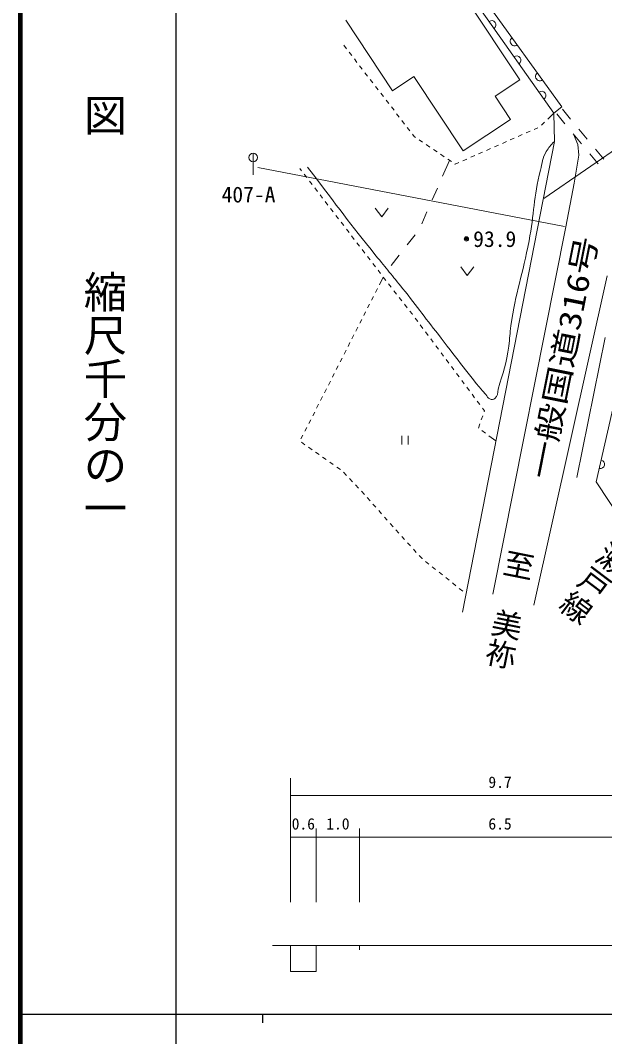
# Model space of a CAD drawing. Units: millimetres, scale not verified. Extents: x 40000 to 680000, y 20000 to 380000.
# Drawn here: x 40000 to 107586, y 202409 to 319894 of the extents above; entities that cross this region are included whole.
import ezdxf
from ezdxf.enums import TextEntityAlignment as Align

# ---------------------------------------------------------------- set-up
doc = ezdxf.new("R2010")
doc.units = ezdxf.units.MM
doc.header["$LTSCALE"] = 1000
doc.header["$PDMODE"] = 32
doc.header["$PDSIZE"] = 500
for name, color, linetype, lineweight in [('M-BGD', 7, 'Continuous', 13), ('M-BGD-HTXT', 7, 'Continuous', 13), ('M-BGD-OTRS1', 7, 'Continuous', 13), ('M-STR-HTXT', 7, 'Continuous', 13), ('M-TTL', 2, 'Continuous', 140), ('M-TTL-BAND', 7, 'Continuous', 25)]:
    doc.layers.add(name, color=color, linetype=linetype, lineweight=lineweight)
doc.styles.add('@ＭＳ ゴシック', font='')
doc.styles.add('ＭＳ ゴシック', font='')
doc.styles.get('@ＭＳ ゴシック').set_extended_font_data('@MS Gothic')
doc.styles.get('ＭＳ ゴシック').set_extended_font_data('MS Gothic')

msp = doc.modelspace()

# ---------------------------------------------------------------- linework, layer by layer
at = {"layer": 'M-BGD'}
for p, q in [((84785, 332599), (97775, 313027)), ((83060, 311759), (77642, 319923)), ((77715, 316610), (77409, 317006)), ((78327, 315819), (78021, 316215)), ((78938, 315028), (78633, 315424)), ((79550, 314237), (79244, 314632)), ((80162, 313446), (79856, 313841)), ((80773, 312655), (80468, 313050)), ((85509, 313384), (83060, 311759)), ((91205, 304801), (85509, 313384)), ((97775, 313027), (94902, 311120)), ((81385, 311864), (81079, 312259)), ((81997, 311072), (81691, 311468)), ((82609, 310281), (82303, 310677)), ((94902, 311120), (96683, 308437)), ((83220, 309490), (82914, 309886)), ((83832, 308699), (83526, 309095)), ((101716, 309152), (100997, 308457)), ((101716, 309152), (102620, 309912)), ((101716, 309152), (101764, 305896)), ((84444, 307908), (84138, 308304)), ((96683, 308437), (91205, 304801)), ((100638, 308109), (100278, 307762)), ((85055, 307117), (84749, 307513)), ((85566, 306456), (85361, 306721)), ((98041, 306679), (97584, 306477)), ((98956, 307082), (98499, 306880)), ((99871, 307485), (99414, 307283)), ((103980, 306737), (104494, 305555)), ((85703, 306364), (85566, 306456)), ((86533, 305806), (86118, 306085)), ((87362, 305248), (86947, 305527)), ((101764, 305896), (91138, 251482)), ((95296, 305469), (94838, 305268)), ((96211, 305872), (95753, 305671)), ((97126, 306275), (96668, 306074)), ((104494, 305555), (104591, 304311)), ((66932, 302040), (66932, 304540)), ((88192, 304690), (87777, 304969)), ((89022, 304132), (88607, 304411)), ((93466, 304663), (93008, 304461)), ((94381, 305066), (93923, 304864)), ((104591, 304311), (104058, 301064)), ((89651, 303708), (88844, 301878)), ((89852, 303574), (89437, 303853)), ((90304, 303270), (90266, 303294)), ((90720, 303453), (90304, 303270)), ((91635, 303856), (91178, 303655)), ((92550, 304260), (92093, 304058)), ((102949, 296064), (67464, 302900)), ((72527, 302501), (72331, 302756)), ((73137, 301708), (72832, 302105)), ((73747, 300916), (73442, 301312)), ((104058, 301064), (103105, 296004)), ((74356, 300124), (74051, 300520)), ((74966, 299331), (74661, 299727)), ((88239, 300506), (87634, 299133)), ((75576, 298539), (75271, 298935)), ((76186, 297746), (75881, 298142)), ((76796, 296954), (76491, 297350)), ((81054, 298191), (81804, 297191)), ((81804, 297191), (82554, 298191)), ((87028, 297761), (86423, 296388)), ((77406, 296161), (77101, 296557)), ((78016, 295369), (77711, 295765)), ((78626, 294576), (78321, 294972)), ((85669, 295106), (84743, 293925)), ((103105, 296004), (94640, 253551)), ((79235, 293784), (78930, 294180)), ((79845, 292991), (79540, 293387)), ((80455, 292199), (80150, 292595)), ((83817, 292745), (82891, 291565)), ((81065, 291406), (80760, 291802)), ((90949, 291403), (91699, 290403)), ((91699, 290403), (92449, 291403)), ((81675, 290614), (81370, 291010)), ((81981, 290216), (81528, 289325)), ((81981, 290216), (81980, 290217)), ((82288, 289823), (81981, 290216)), ((107888, 290355), (99382, 252273)), ((82904, 289036), (82596, 289430)), ((80847, 287988), (80621, 287542)), ((81301, 288879), (81074, 288433)), ((83520, 288248), (83212, 288642)), ((84136, 287460), (83828, 287854)), ((80394, 287096), (80167, 286651)), ((84752, 286673), (84444, 287066)), ((79941, 286205), (79714, 285759)), ((85307, 285963), (85060, 286279)), ((85366, 285884), (85307, 285963)), ((79034, 284422), (78807, 283977)), ((79487, 285314), (79261, 284868)), ((85965, 285082), (85666, 285483)), ((86563, 284281), (86264, 284682)), ((78581, 283531), (78354, 283085)), ((87162, 283480), (86862, 283881)), ((107642, 283220), (104367, 267065)), ((78127, 282640), (77901, 282194)), ((87760, 282679), (87461, 283079)), ((88358, 281878), (88059, 282278)), ((77221, 280857), (76994, 280411)), ((77674, 281748), (77447, 281303)), ((88957, 281076), (88658, 281477)), ((76767, 279966), (76541, 279520)), ((89555, 280275), (89256, 280676)), ((90154, 279474), (89855, 279875)), ((76314, 279074), (76087, 278629)), ((90752, 278673), (90453, 279074)), ((75407, 277292), (75181, 276846)), ((75861, 278183), (75634, 277737)), ((91351, 277872), (91051, 278272)), ((91949, 277071), (91650, 277471)), ((74954, 276400), (74727, 275955)), ((92548, 276269), (92248, 276670)), ((74501, 275509), (74274, 275063)), ((93146, 275468), (92847, 275869)), ((93675, 274760), (93445, 275068)), ((74047, 274618), (73821, 274172)), ((93311, 273705), (93475, 274178)), ((93638, 274651), (93675, 274760)), ((73141, 272835), (72914, 272389)), ((73594, 273726), (73367, 273281)), ((92985, 272760), (93148, 273233)), ((92985, 272760), (92985, 272760)), ((72687, 271944), (72461, 271498)), ((84114, 271858), (84114, 270858)), ((84864, 270858), (84864, 271858)), ((93793, 272171), (93389, 272466)), ((95006, 271288), (94197, 271877)), ((72506, 271120), (72916, 270834)), ((73326, 270548), (73735, 270261)), ((74145, 269975), (74555, 269688)), ((74965, 269402), (75375, 269115)), ((75784, 268829), (76194, 268542)), ((76604, 268256), (77014, 267969)), ((77394, 267649), (77737, 267285)), ((78080, 266921), (78422, 266557)), ((78765, 266193), (79108, 265828)), ((79450, 265464), (79793, 265100)), ((80127, 264728), (80458, 264353)), ((80789, 263978), (81120, 263604)), ((81451, 263229), (81782, 262855)), ((82114, 262480), (82445, 262105)), ((82776, 261731), (83107, 261356)), ((83442, 260985), (83779, 260615)), ((84115, 260245), (84451, 259875)), ((84788, 259505), (85124, 259135)), ((85460, 258765), (85797, 258395)), ((86133, 258025), (86458, 257667)), ((86458, 257667), (86471, 257657)), ((86862, 257346), (87253, 257034)), ((87644, 256723), (88035, 256411)), ((88426, 256100), (88817, 255788)), ((89209, 255477), (89600, 255165)), ((89991, 254854), (90382, 254542)), ((90773, 254230), (91164, 253919))]:
    msp.add_line(p, q, dxfattribs=at)
for points in [[(101716, 309152), (92894, 321653), (85564, 332854)], [(87617, 332111), (93721, 322216), (102620, 309912)], [(109594, 262018), (106614, 266561), (110732, 284630), (111895, 287780), (112768, 288992), (115052, 290739), (117653, 292064)]]:
    msp.add_lwpolyline(points, dxfattribs=at)
for centre, radius in [((66932, 304040), 500), ((91588, 294632), 150), ((91588, 294632), 120), ((91588, 294632), 90), ((91588, 294632), 60), ((91588, 294632), 30), ((91588, 294632), 20)]:
    msp.add_circle(centre, radius, dxfattribs=at)
for centre, start, end in [((94509, 319365), 305.21069, 125.21069), ((97163, 317456), 125.87635, 305.87635), ((97392, 315280), 305.21069, 125.21069), ((100094, 313405), 125.87635, 305.87635), ((100275, 311195), 305.21069, 125.21069), ((107073, 268576), 257.15962, 77.15962)]:
    msp.add_arc(centre, 500, start, end, dxfattribs=at)
msp.add_open_spline([(101764, 305896), (101301, 305433), (101137, 305225), (100835, 304725), (100378, 303969), (100371, 303425), (100156, 302568), (99370, 299430), (99431, 297571), (98836, 294390), (98115, 290543), (97297, 288466), (96739, 284592), (96607, 283676), (96621, 283152), (96496, 282234), (96228, 280252), (95840, 279179), (95269, 277262), (95143, 276839), (95267, 276431), (94893, 276196), (94699, 276075), (94521, 276032), (94312, 276124), (94060, 276234), (94007, 276425), (93827, 276632), (91700, 279084), (90673, 280595), (88670, 283149), (86914, 285387), (85986, 286684), (84213, 288908), (83026, 290396), (82330, 291204), (81136, 292688), (77963, 296630), (77004, 297949), (73212, 302937)], degree=3, knots=[0, 0, 0, 0, 1, 1, 1, 2, 2, 2, 3, 3, 3, 4, 4, 4, 5, 5, 5, 6, 6, 6, 7, 7, 7, 8, 8, 8, 9, 9, 9, 10, 10, 10, 11, 11, 11, 12, 12, 12, 13, 13, 13, 13], dxfattribs=at)
msp.add_point((91588, 294632), dxfattribs=at)
at = {"layer": 'M-BGD-HTXT'}
for p, q in [((71231, 217960), (71231, 232294)), ((71231, 230269), (119731, 230269)), ((74231, 217960), (74231, 226458)), ((79231, 217960), (79231, 226458)), ((71231, 225458), (74231, 225458)), ((74231, 225458), (79231, 225458)), ((79231, 225458), (111731, 225458)), ((71231, 212960), (69178, 212960)), ((71231, 212960), (71231, 209960)), ((71231, 212960), (74231, 212960)), ((74231, 209960), (74231, 212960)), ((74231, 212960), (79231, 212960)), ((79231, 212960), (79231, 212460)), ((79231, 212960), (111731, 212960)), ((71231, 209960), (74231, 209960))]:
    msp.add_line(p, q, dxfattribs=at)
at = {"layer": 'M-BGD-OTRS1'}
for p, q in [((102995, 307921), (102036, 309075)), ((103649, 308465), (102690, 309618)), ((104913, 305614), (103954, 306768)), ((105567, 306158), (104608, 307311)), ((106831, 303307), (105872, 304461)), ((107485, 303851), (106526, 305004))]:
    msp.add_line(p, q, dxfattribs=at)
at = {"layer": 'M-STR-HTXT'}
msp.add_line((100537, 299304), (152393, 335026), dxfattribs=at)
at = {"layer": 'M-TTL'}
msp.add_line((40000, 380000), (40000, 20000), dxfattribs=at)
at = {"layer": 'M-TTL-BAND'}
for p, q in [((58000, 370000), (58000, 20000)), ((40000, 205000), (579000, 205000)), ((68000, 205000), (68000, 204000))]:
    msp.add_line(p, q, dxfattribs=at)

# ---------------------------------------------------------------- texts
at = {"layer": 'M-BGD', "style": 'ＭＳ ゴシック'}
msp.add_text('93.9', height=1833, dxfattribs=at).set_placement((94869, 294611), align=Align.MIDDLE_CENTER)
at = {"layer": 'M-BGD-HTXT', "style": 'ＭＳ ゴシック', "width": 1.25}
msp.add_text('一般国道316号', height=2566, rotation=78.724, dxfattribs=at).set_placement((102765, 280911), align=Align.MIDDLE_CENTER)
at = {"layer": 'M-BGD-HTXT', "style": '@ＭＳ ゴシック'}
for s, rotation, p in [('市道瀬戸線', 232.86, (108514, 257631)), ('至\u3000美祢', 258.724, (96597, 251792))]:
    msp.add_text(s, height=2566, rotation=rotation, dxfattribs=at).set_placement(p, align=Align.MIDDLE_CENTER)
at = {"layer": 'M-BGD-HTXT', "style": 'ＭＳ ゴシック'}
for s, p in [('9.7', (95481, 230769)), ('0.6', (72731, 225958)), ('1.0', (76731, 225958)), ('6.5', (95481, 225958))]:
    msp.add_text(s, height=1320, dxfattribs=at).set_placement(p, align=Align.BOTTOM_CENTER)
at = {"layer": 'M-STR-HTXT', "style": 'ＭＳ ゴシック'}
msp.add_text('407-A', height=1833, dxfattribs=at).set_placement((63277, 298289), align=Align.BOTTOM_LEFT)
at = {"layer": 'M-TTL-BAND', "style": '@ＭＳ ゴシック'}
for s, p in [('平\u3000\u3000面\u3000\u3000図', (49777, 306475)), ('縮尺千分の一', (49777, 261030))]:
    msp.add_text(s, height=3666, rotation=270, dxfattribs=at).set_placement(p, align=Align.MIDDLE_RIGHT)

doc.saveas('drawing.dxf')
